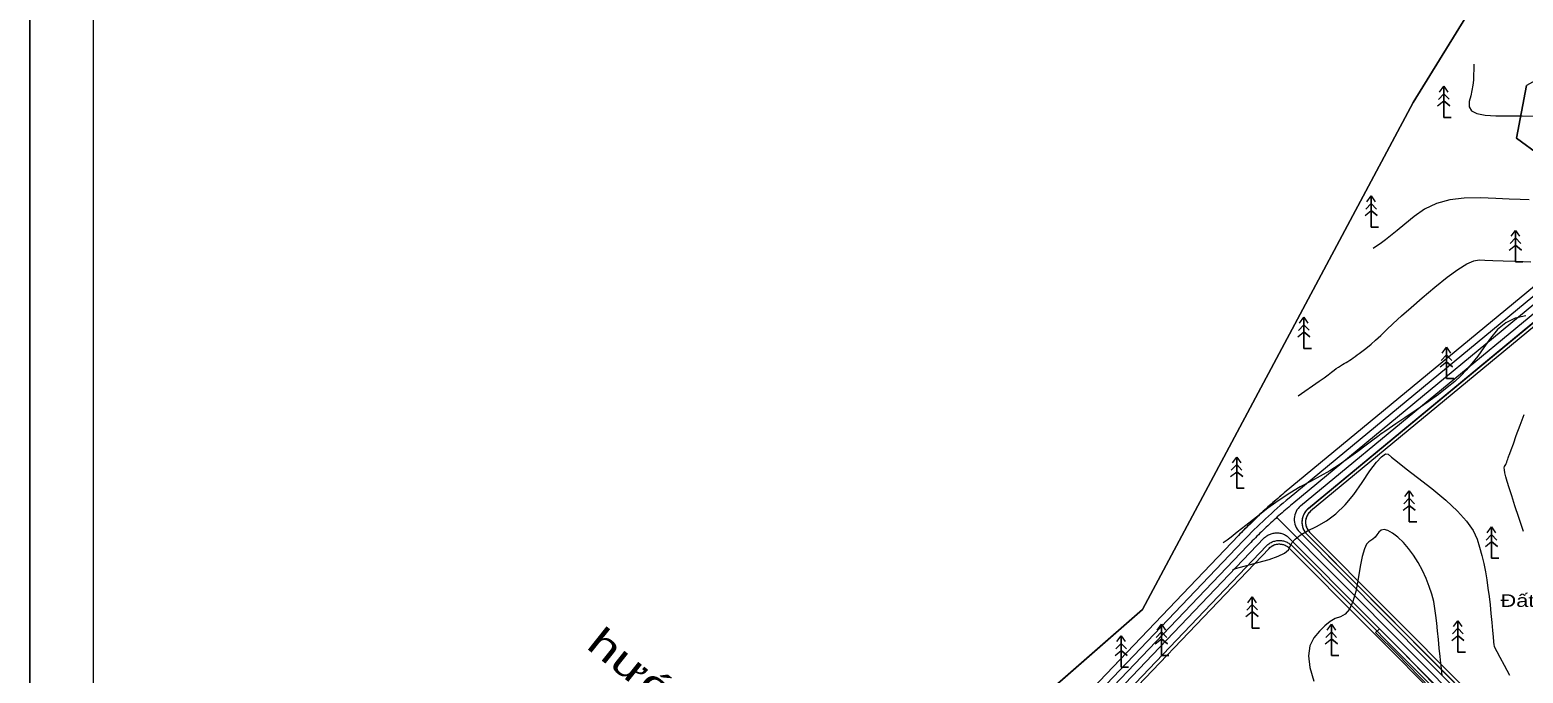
# Model space of a CAD drawing. Header units: metres. Extents: x 532950 to 537618, y 1849954 to 1853119.
# Drawn here: x 533349 to 534192, y 1851613 to 1851976 of the extents above; entities that cross this region are included whole.
import ezdxf

# ---------------------------------------------------------------- set-up
doc = ezdxf.new("R2010")
doc.units = ezdxf.units.M
doc.header["$LTSCALE"] = 3.1
for name, color, linetype, lineweight in [('11', 7, 'Continuous', 13), ('16', 7, 'Continuous', 13), ('29', 7, 'Continuous', 13), ('45', 7, 'Continuous', 13), ('46', 7, 'Continuous', 13), ('52', 7, 'Continuous', 13), ('53', 7, 'Continuous', 13), ('55', 7, 'Continuous', 13), ('58', 7, 'Continuous', 13), ('59', 7, 'Continuous', 13), ('60', 7, 'Continuous', 13)]:
    doc.layers.add(name, color=color, linetype=linetype, lineweight=lineweight)

msp = doc.modelspace()

# ---------------------------------------------------------------- linework, layer by layer
at = {"layer": '11'}
for points in [[(534248.25, 1851861.97), (534062.73, 1851708.69), (534061.79, 1851707.91), (534060.85, 1851707.13), (534059.92, 1851706.34), (534058.99, 1851705.55), (534058.06, 1851704.75), (534057.14, 1851703.96), (534056.21, 1851703.15), (534055.3, 1851702.35), (534054.38, 1851701.54), (534053.47, 1851700.72), (534052.56, 1851699.9), (534051.66, 1851699.08), (534050.76, 1851698.26), (534049.86, 1851697.43), (534048.97, 1851696.6), (534048.08, 1851695.76), (534047.19, 1851694.92), (534046.31, 1851694.08), (534045.43, 1851693.23), (534044.55, 1851692.38), (534043.67, 1851691.53), (534042.8, 1851690.67), (534041.94, 1851689.81), (534041.08, 1851688.95), (534040.22, 1851688.08), (534039.36, 1851687.21), (534038.51, 1851686.33), (534037.66, 1851685.45), (534036.81, 1851684.57), (533881.1, 1851521.47)], [(534514.83, 1851160.09), (534199.19, 1851553.82), (534053.21, 1851700.48)]]:
    msp.add_lwpolyline(points, dxfattribs=at)
at = {"layer": '29'}
for points in [[(534240.97, 1851843.31), (534072.31, 1851703.96), (534071.79, 1851703.49), (534071.31, 1851702.98), (534070.88, 1851702.43), (534070.5, 1851701.84), (534070.17, 1851701.22), (534069.9, 1851700.57), (534069.69, 1851699.91), (534069.53, 1851699.22), (534069.44, 1851698.53), (534069.4, 1851697.83), (534069.43, 1851697.13), (534069.52, 1851696.44), (534069.67, 1851695.75), (534069.88, 1851695.08), (534070.14, 1851694.44), (534070.46, 1851693.81), (534070.84, 1851693.22), (534071.26, 1851692.67), (534071.73, 1851692.15), (534204.61, 1851558.66)], [(534240.97, 1851843.31), (534072.31, 1851703.96), (534071.96, 1851703.66), (534071.64, 1851703.34), (534071.33, 1851703), (534071.04, 1851702.64), (534070.77, 1851702.27), (534070.53, 1851701.88), (534070.3, 1851701.48), (534070.1, 1851701.06), (534069.93, 1851700.64), (534069.78, 1851700.21), (534069.65, 1851699.77), (534069.55, 1851699.32), (534069.48, 1851698.87), (534069.43, 1851698.41), (534069.41, 1851697.95), (534069.41, 1851697.49), (534069.44, 1851697.04), (534069.5, 1851696.58), (534069.58, 1851696.13), (534069.69, 1851695.68), (534069.82, 1851695.24), (534069.98, 1851694.81), (534070.16, 1851694.39), (534070.37, 1851693.98), (534070.6, 1851693.59), (534070.85, 1851693.2), (534071.12, 1851692.83), (534071.42, 1851692.48), (534071.73, 1851692.15), (534204.61, 1851558.66)], [(533900.55, 1851527.72), (534048.8, 1851683.01), (534049.31, 1851683.5), (534049.86, 1851683.94), (534050.45, 1851684.33), (534051.08, 1851684.67), (534051.73, 1851684.96), (534052.4, 1851685.18), (534053.09, 1851685.34), (534053.79, 1851685.44), (534054.5, 1851685.48), (534055.21, 1851685.46), (534055.91, 1851685.37), (534056.61, 1851685.22), (534057.29, 1851685.01), (534057.94, 1851684.74), (534058.57, 1851684.42), (534059.17, 1851684.04), (534059.73, 1851683.61), (534060.26, 1851683.13), (534193.78, 1851548.98)], [(533900.55, 1851527.72), (534048.8, 1851683.01), (534049.11, 1851683.32), (534049.44, 1851683.61), (534049.79, 1851683.88), (534050.15, 1851684.14), (534050.52, 1851684.37), (534050.9, 1851684.58), (534051.3, 1851684.78), (534051.71, 1851684.95), (534052.12, 1851685.09), (534052.54, 1851685.22), (534052.97, 1851685.32), (534053.41, 1851685.4), (534053.84, 1851685.45), (534054.28, 1851685.48), (534054.72, 1851685.48), (534055.16, 1851685.46), (534055.6, 1851685.42), (534056.04, 1851685.35), (534056.47, 1851685.26), (534056.89, 1851685.14), (534057.31, 1851685), (534057.72, 1851684.84), (534058.12, 1851684.66), (534058.51, 1851684.45), (534058.89, 1851684.23), (534059.25, 1851683.98), (534059.6, 1851683.72), (534059.94, 1851683.43), (534060.26, 1851683.13), (534193.78, 1851548.98)]]:
    msp.add_lwpolyline(points, dxfattribs=at)
at = {"layer": '45'}
msp.add_lwpolyline([(534317.02, 1851941.62), (534341.97, 1851966.36), (534345.35, 1851988.6), (534345.65, 1852005.86), (534342.72, 1852019.6), (534343.77, 1852033.72), (534349.9, 1852051.97), (534351.37, 1852063.16), (534319.84, 1852064.29), (534287.39, 1852051.6), (534266.23, 1851993.79), (534232.37, 1851965.59), (534194.29, 1851944.44), (534188.64, 1851914.83), (534215.45, 1851895.09), (534256.36, 1851895.09), (534285.98, 1851920.47)], close=True, dxfattribs=at)
at = {"layer": '46'}
for points in [[(533871.83, 1851556.27), (533977.25, 1851648.42), (534130.25, 1851934.92), (534331.47, 1852261.17)], [(534194.29, 1851944.44), (534188.64, 1851914.83), (534215.45, 1851895.09)], [(534243.04, 1851867.72), (534057.44, 1851714.37), (534044.13, 1851702.7), (534031.52, 1851690.25), (533897.84, 1851550.22)]]:
    msp.add_lwpolyline(points, dxfattribs=at)
at = {"layer": '52'}
for p, q in [((534245.73, 1851864.75), (534060.17, 1851711.44)), ((534066.65, 1851707.07), (534239.59, 1851849.95)), ((534201.62, 1851555.99), (534065.93, 1851692.31)), ((534034.25, 1851687.32), (533886.46, 1851532.51))]:
    msp.add_line(p, q, dxfattribs=at)
msp.add_lwpolyline([(533893.02, 1851528.52), (534045.91, 1851688.67), (534046.3, 1851689.06), (534046.71, 1851689.42), (534047.14, 1851689.77), (534047.59, 1851690.08), (534048.06, 1851690.38), (534048.54, 1851690.64), (534049.04, 1851690.88), (534049.54, 1851691.1), (534050.06, 1851691.28), (534050.59, 1851691.43), (534051.13, 1851691.56), (534051.67, 1851691.66), (534052.22, 1851691.72), (534052.76, 1851691.76), (534053.31, 1851691.76), (534053.86, 1851691.74), (534054.41, 1851691.68), (534054.96, 1851691.6), (534055.49, 1851691.49), (534056.03, 1851691.34), (534056.55, 1851691.17), (534057.06, 1851690.97), (534057.56, 1851690.74), (534058.05, 1851690.48), (534058.52, 1851690.2), (534058.98, 1851689.89), (534059.41, 1851689.56), (534059.83, 1851689.2), (534060.23, 1851688.82), (534196.77, 1851551.65)], dxfattribs=at)
for centre, radius, end in [((534251.25, 1851480.17), 300, 136.32872), ((534073.02, 1851699.36), 10, 224.86779)]:
    msp.add_arc(centre, radius, 129.56342, end, dxfattribs=at)
at = {"layer": '53'}
for p, q in [((534071.03, 1851705.5), (534239.7, 1851844.85)), ((534203.11, 1851557.33), (534070.32, 1851690.74))]:
    msp.add_line(p, q, dxfattribs=at)
for points in [[(534243.04, 1851867.72), (534057.44, 1851714.37), (534056.5, 1851713.59), (534055.56, 1851712.81), (534054.63, 1851712.02), (534053.7, 1851711.23), (534052.77, 1851710.44), (534051.85, 1851709.64), (534050.93, 1851708.84), (534050.01, 1851708.03), (534049.09, 1851707.22), (534048.18, 1851706.41), (534047.28, 1851705.59), (534046.37, 1851704.77), (534045.47, 1851703.94), (534044.57, 1851703.11), (534043.68, 1851702.28), (534042.79, 1851701.44), (534041.9, 1851700.61), (534041.02, 1851699.76), (534040.14, 1851698.92), (534039.26, 1851698.07), (534038.39, 1851697.21), (534037.52, 1851696.35), (534036.65, 1851695.49), (534035.79, 1851694.63), (534034.93, 1851693.76), (534034.07, 1851692.89), (534033.22, 1851692.01), (534032.37, 1851691.14), (534031.52, 1851690.25), (533885.96, 1851537.78)], [(533899.11, 1851529.1), (534047.35, 1851684.39), (534047.74, 1851684.78), (534048.15, 1851685.14), (534048.59, 1851685.48), (534049.03, 1851685.8), (534049.5, 1851686.09), (534049.98, 1851686.36), (534050.48, 1851686.6), (534050.99, 1851686.81), (534051.5, 1851687), (534052.03, 1851687.15), (534052.57, 1851687.28), (534053.11, 1851687.37), (534053.66, 1851687.44), (534054.21, 1851687.48), (534054.76, 1851687.48), (534055.31, 1851687.46), (534055.85, 1851687.4), (534056.4, 1851687.32), (534056.94, 1851687.2), (534057.47, 1851687.06), (534057.99, 1851686.89), (534058.5, 1851686.68), (534059, 1851686.45), (534059.49, 1851686.2), (534059.96, 1851685.91), (534060.42, 1851685.61), (534060.85, 1851685.27), (534061.27, 1851684.92), (534061.67, 1851684.54), (534195.27, 1851550.32)], [(533899.11, 1851529.1), (534047.35, 1851684.39), (534047.74, 1851684.78), (534048.15, 1851685.14), (534048.59, 1851685.48), (534049.03, 1851685.8), (534049.5, 1851686.09), (534049.98, 1851686.36), (534050.48, 1851686.6), (534050.99, 1851686.81), (534051.5, 1851687), (534052.03, 1851687.15), (534052.57, 1851687.28), (534053.11, 1851687.37), (534053.66, 1851687.44), (534054.21, 1851687.48), (534054.76, 1851687.48), (534055.31, 1851687.46), (534055.85, 1851687.4), (534056.4, 1851687.32), (534056.94, 1851687.2), (534057.47, 1851687.06), (534057.99, 1851686.89), (534058.5, 1851686.68), (534059, 1851686.45), (534059.49, 1851686.2), (534059.96, 1851685.91), (534060.42, 1851685.61), (534060.85, 1851685.27), (534061.27, 1851684.92), (534061.67, 1851684.54), (534195.27, 1851550.32)]]:
    msp.add_lwpolyline(points, dxfattribs=at)
msp.add_arc((534077.4, 1851697.79), 10, 129.56342, 224.86779, dxfattribs=at)
at = {"layer": '55'}
for p, q in [((534147.52, 1851944.09), (534147.52, 1851926.42)), ((534144.04, 1851933.02), (534147.52, 1851935.8)), ((534144.46, 1851936.65), (534147.52, 1851939.85)), ((534150.5, 1851936.71), (534147.52, 1851939.85)), ((534150.93, 1851933.03), (534147.52, 1851935.8)), ((534147.52, 1851926.42), (534151.72, 1851926.42)), ((534103.46, 1851874.65), (534106.52, 1851877.85)), ((534106.52, 1851882.09), (534106.52, 1851864.42)), ((534109.5, 1851874.71), (534106.52, 1851877.85)), ((534103.04, 1851871.02), (534106.52, 1851873.8)), ((534109.93, 1851871.03), (534106.52, 1851873.8)), ((534106.52, 1851864.42), (534110.72, 1851864.42)), ((534184.96, 1851855.15), (534188.02, 1851858.35)), ((534188.02, 1851862.59), (534188.02, 1851844.92)), ((534191, 1851855.21), (534188.02, 1851858.35)), ((534184.54, 1851851.52), (534188.02, 1851854.3)), ((534191.43, 1851851.53), (534188.02, 1851854.3)), ((534188.02, 1851844.92), (534192.22, 1851844.92)), ((534065.46, 1851806.15), (534068.52, 1851809.35)), ((534068.52, 1851813.59), (534068.52, 1851795.92)), ((534071.5, 1851806.21), (534068.52, 1851809.35)), ((534065.04, 1851802.52), (534068.52, 1851805.3)), ((534071.93, 1851802.53), (534068.52, 1851805.3)), ((534068.52, 1851795.92), (534072.72, 1851795.92)), ((534145.96, 1851789.15), (534149.02, 1851792.35)), ((534149.02, 1851796.59), (534149.02, 1851778.92)), ((534152, 1851789.21), (534149.02, 1851792.35)), ((534145.54, 1851785.52), (534149.02, 1851788.3)), ((534152.43, 1851785.53), (534149.02, 1851788.3)), ((534149.02, 1851778.92), (534153.22, 1851778.92)), ((534030.52, 1851734.59), (534030.52, 1851716.92)), ((534027.04, 1851723.52), (534030.52, 1851726.3)), ((534027.46, 1851727.15), (534030.52, 1851730.35)), ((534033.5, 1851727.21), (534030.52, 1851730.35)), ((534033.93, 1851723.53), (534030.52, 1851726.3)), ((534030.52, 1851716.92), (534034.72, 1851716.92)), ((534128.02, 1851715.59), (534128.02, 1851697.92)), ((534124.54, 1851704.52), (534128.02, 1851707.3)), ((534124.96, 1851708.15), (534128.02, 1851711.35)), ((534131, 1851708.21), (534128.02, 1851711.35)), ((534131.43, 1851704.53), (534128.02, 1851707.3)), ((534128.02, 1851697.92), (534132.22, 1851697.92)), ((534171.46, 1851687.65), (534174.52, 1851690.85)), ((534174.52, 1851695.09), (534174.52, 1851677.42)), ((534177.5, 1851687.71), (534174.52, 1851690.85)), ((534171.04, 1851684.02), (534174.52, 1851686.8)), ((534177.93, 1851684.03), (534174.52, 1851686.8)), ((534174.52, 1851677.42), (534178.72, 1851677.42)), ((534039.25, 1851655.59), (534039.25, 1851637.92)), ((534035.77, 1851644.52), (534039.25, 1851647.3)), ((534036.19, 1851648.15), (534039.25, 1851651.34)), ((534042.23, 1851648.21), (534039.25, 1851651.34)), ((534042.66, 1851644.53), (534039.25, 1851647.3)), ((533988.02, 1851640.09), (533988.02, 1851622.42)), ((534084.02, 1851640.09), (534084.02, 1851622.42)), ((534155.52, 1851642.09), (534155.52, 1851624.42)), ((533965.25, 1851633.59), (533965.25, 1851615.92)), ((533984.54, 1851629.02), (533988.02, 1851631.8)), ((533984.96, 1851632.65), (533988.02, 1851635.85)), ((533991, 1851632.71), (533988.02, 1851635.85)), ((533991.43, 1851629.03), (533988.02, 1851631.8)), ((534039.25, 1851637.92), (534043.45, 1851637.92)), ((534080.54, 1851629.02), (534084.02, 1851631.8)), ((534080.96, 1851632.65), (534084.02, 1851635.85)), ((534087, 1851632.71), (534084.02, 1851635.85)), ((534087.43, 1851629.03), (534084.02, 1851631.8)), ((534152.04, 1851631.02), (534155.52, 1851633.8)), ((534152.46, 1851634.65), (534155.52, 1851637.85)), ((534158.5, 1851634.71), (534155.52, 1851637.85)), ((534158.93, 1851631.03), (534155.52, 1851633.8)), ((533961.77, 1851622.52), (533965.25, 1851625.3)), ((533962.19, 1851626.15), (533965.25, 1851629.34)), ((533968.23, 1851626.21), (533965.25, 1851629.34)), ((533968.66, 1851622.53), (533965.25, 1851625.3)), ((533988.02, 1851622.42), (533992.22, 1851622.42)), ((534084.02, 1851622.42), (534088.22, 1851622.42)), ((534139.79, 1851604.24), (534121.37, 1851623.2)), ((534155.52, 1851624.42), (534159.72, 1851624.42)), ((533965.25, 1851615.92), (533969.45, 1851615.92))]:
    msp.add_line(p, q, dxfattribs=at)
for points in [[(534164.54, 1851956.64), (534164.24, 1851947.47), (534163.92, 1851944.67), (534163.43, 1851941.73), (534162.76, 1851938.67), (534161.93, 1851935.47), (534161.79, 1851932.53), (534163.23, 1851930.26), (534166.25, 1851928.64), (534170.85, 1851927.69), (534177.02, 1851927.39), (534184.23, 1851927.4), (534191.91, 1851927.35), (534200.08, 1851927.25)], [(534145.09, 1851940.8), (534147.52, 1851944.09), (534149.79, 1851940.8)], [(534145.09, 1851940.8), (534147.52, 1851944.09), (534149.79, 1851940.8)], [(534151.72, 1851926.42), (534147.52, 1851926.42), (534147.52, 1851944.09)], [(534215.45, 1851895.09), (534188.64, 1851914.83), (534194.29, 1851944.44)], [(534144.04, 1851933.02), (534147.52, 1851935.8), (534150.93, 1851933.03)], [(534144.46, 1851936.65), (534147.52, 1851939.85), (534150.5, 1851936.71)], [(534103.46, 1851874.65), (534106.52, 1851877.85), (534109.5, 1851874.71)], [(534104.09, 1851878.8), (534106.52, 1851882.09), (534108.79, 1851878.8)], [(534104.09, 1851878.8), (534106.52, 1851882.09), (534108.79, 1851878.8)], [(534110.72, 1851864.42), (534106.52, 1851864.42), (534106.52, 1851882.09)], [(534195.71, 1851879.82), (534190.76, 1851880.03), (534184.52, 1851880.3), (534177, 1851880.63), (534168.2, 1851881.03), (534159.14, 1851880.94), (534150.88, 1851879.85), (534143.39, 1851877.74), (534136.69, 1851874.62), (534130.77, 1851870.49), (534125.61, 1851866.18), (534121.18, 1851862.55), (534117.5, 1851859.59), (534114.55, 1851857.29), (534112.33, 1851855.67), (534107.72, 1851852.44)], [(534103.04, 1851871.02), (534106.52, 1851873.8), (534109.93, 1851871.03)], [(534184.96, 1851855.15), (534188.02, 1851858.35), (534191, 1851855.21)], [(534185.59, 1851859.3), (534188.02, 1851862.59), (534190.29, 1851859.3)], [(534185.59, 1851859.3), (534188.02, 1851862.59), (534190.29, 1851859.3)], [(534192.22, 1851844.92), (534188.02, 1851844.92), (534188.02, 1851862.59)], [(534184.54, 1851851.52), (534188.02, 1851854.3), (534191.43, 1851851.53)], [(534065.34, 1851769.25), (534077.09, 1851777.46), (534079.86, 1851779.43), (534082.19, 1851781.12), (534084.09, 1851782.53), (534085.56, 1851783.66), (534086.79, 1851784.6), (534087.98, 1851785.45), (534089.12, 1851786.21), (534090.23, 1851786.88), (534091.3, 1851787.46), (534092.35, 1851788.01), (534093.37, 1851788.6), (534094.38, 1851789.24), (534095.38, 1851789.91), (534096.36, 1851790.63), (534097.39, 1851791.41), (534098.53, 1851792.26), (534099.8, 1851793.18), (534101.18, 1851794.18), (534102.67, 1851795.26), (534104.41, 1851796.6), (534106.53, 1851798.38), (534109.02, 1851800.62), (534111.89, 1851803.3), (534115.13, 1851806.44), (534118.97, 1851810.09), (534123.62, 1851814.34), (534129.09, 1851819.16), (534135.37, 1851824.58), (534142.47, 1851830.59), (534149.47, 1851836.24), (534155.48, 1851840.62), (534160.49, 1851843.71), (534164.49, 1851845.52), (534167.5, 1851846.05), (534170.67, 1851845.91), (534175.17, 1851845.72), (534181, 1851845.48), (534188.15, 1851845.19), (534196.64, 1851844.85)], [(534193.89, 1851814.32), (534187.9, 1851812.98), (534182.56, 1851810.42), (534177.88, 1851806.66), (534173.85, 1851801.7), (534170.22, 1851796.4), (534166.74, 1851791.62), (534163.39, 1851787.37), (534160.19, 1851783.65), (534157.14, 1851780.46), (534153.74, 1851777.35), (534149.53, 1851773.86), (534144.49, 1851770), (534138.64, 1851765.76), (534131.96, 1851761.16), (534125.54, 1851756.81), (534120.44, 1851753.35), (534116.66, 1851750.78), (534114.2, 1851749.11), (534113.07, 1851748.32), (534112.13, 1851747.63), (534110.25, 1851746.21), (534107.43, 1851744.08), (534103.68, 1851741.24), (534098.99, 1851737.67), (534093.79, 1851733.86), (534088.51, 1851730.27), (534083.14, 1851726.89), (534077.69, 1851723.74), (534072.15, 1851720.8), (534066.47, 1851717.73), (534060.57, 1851714.18), (534054.47, 1851710.15), (534048.15, 1851705.63), (534041.63, 1851700.62), (534035.62, 1851695.87), (534030.85, 1851692.11), (534027.33, 1851689.34), (534025.05, 1851687.56), (534024.01, 1851686.78), (534022.97, 1851686.05)], [(534065.46, 1851806.15), (534068.52, 1851809.35), (534071.5, 1851806.21)], [(534066.09, 1851810.3), (534068.52, 1851813.59), (534070.79, 1851810.3)], [(534066.09, 1851810.3), (534068.52, 1851813.59), (534070.79, 1851810.3)], [(534072.72, 1851795.92), (534068.52, 1851795.92), (534068.52, 1851813.59)], [(534065.04, 1851802.52), (534068.52, 1851805.3), (534071.93, 1851802.53)], [(534145.96, 1851789.15), (534149.02, 1851792.35), (534152, 1851789.21)], [(534146.59, 1851793.3), (534149.02, 1851796.59), (534151.29, 1851793.3)], [(534146.59, 1851793.3), (534149.02, 1851796.59), (534151.29, 1851793.3)], [(534153.22, 1851778.92), (534149.02, 1851778.92), (534149.02, 1851796.59)], [(534145.54, 1851785.52), (534149.02, 1851788.3), (534152.43, 1851785.53)], [(534189.92, 1851700.35), (534187.73, 1851707.04), (534185.9, 1851712.66), (534184.44, 1851717.21), (534183.36, 1851720.69), (534182.58, 1851723.39), (534182.05, 1851725.6), (534181.76, 1851727.31), (534181.71, 1851728.53), (534181.91, 1851729.25), (534182.23, 1851729.76), (534182.54, 1851730.35), (534182.84, 1851731.02), (534183.12, 1851731.77), (534183.4, 1851732.59), (534183.66, 1851733.41), (534183.89, 1851734.11), (534184.1, 1851734.71), (534184.28, 1851735.21), (534184.44, 1851735.6), (534184.8, 1851736.55), (534185.6, 1851738.72), (534186.83, 1851742.1), (534188.5, 1851746.7), (534190.61, 1851752.51), (534192.95, 1851758.69)], [(534028.09, 1851731.3), (534030.52, 1851734.59), (534032.79, 1851731.3)], [(534028.09, 1851731.3), (534030.52, 1851734.59), (534032.79, 1851731.3)], [(534028.38, 1851671.12), (534031.16, 1851671.96), (534036.18, 1851673.33), (534042.54, 1851674.94), (534048.88, 1851676.7), (534053.88, 1851678.5), (534057.53, 1851680.33), (534059.83, 1851682.2), (534060.78, 1851684.1), (534061.6, 1851686.1), (534063.5, 1851688.23), (534066.47, 1851690.49), (534070.51, 1851692.9), (534075.63, 1851695.44), (534081.2, 1851698.52), (534086.57, 1851702.54), (534091.74, 1851707.51), (534096.72, 1851713.43), (534101.51, 1851720.29), (534105.84, 1851726.79), (534109.47, 1851731.63), (534112.39, 1851734.8), (534114.59, 1851736.31), (534116.09, 1851736.16), (534117.99, 1851734.6), (534121.41, 1851731.88), (534126.33, 1851728), (534132.77, 1851722.96), (534140.72, 1851716.76), (534148.71, 1851710.2), (534155.26, 1851704.06), (534160.38, 1851698.36), (534164.07, 1851693.08), (534166.33, 1851688.23), (534167.78, 1851683.6), (534169.05, 1851678.98), (534170.16, 1851674.38), (534171.09, 1851669.79), (534171.85, 1851665.2), (534172.5, 1851660.58), (534173.1, 1851655.86), (534173.66, 1851651.05), (534174.18, 1851646.14), (534174.66, 1851641.15), (534175.07, 1851636.57), (534175.41, 1851632.95), (534175.67, 1851630.27), (534175.85, 1851628.55), (534175.95, 1851627.77), (534176.36, 1851626.87), (534177.43, 1851624.77), (534179.18, 1851621.48), (534181.59, 1851617), (534184.68, 1851611.33)], [(534034.72, 1851716.92), (534030.52, 1851716.92), (534030.52, 1851734.59)], [(534027.04, 1851723.52), (534030.52, 1851726.3), (534033.93, 1851723.53)], [(534027.46, 1851727.15), (534030.52, 1851730.35), (534033.5, 1851727.21)], [(534125.59, 1851712.3), (534128.02, 1851715.59), (534130.29, 1851712.3)], [(534125.59, 1851712.3), (534128.02, 1851715.59), (534130.29, 1851712.3)], [(534132.22, 1851697.92), (534128.02, 1851697.92), (534128.02, 1851715.59)], [(534124.54, 1851704.52), (534128.02, 1851707.3), (534131.43, 1851704.53)], [(534124.96, 1851708.15), (534128.02, 1851711.35), (534131, 1851708.21)], [(534192.48, 1851692.59), (534189.92, 1851700.35)], [(534146.7, 1851611.42), (534146.45, 1851612.83), (534146.16, 1851615.05), (534145.82, 1851618.09), (534145.44, 1851621.95), (534145, 1851626.63), (534144.54, 1851631.59), (534144.06, 1851636.31), (534143.57, 1851640.8), (534143.06, 1851645.05), (534142.53, 1851649.06), (534141.82, 1851653.03), (534140.76, 1851657.16), (534139.34, 1851661.46), (534137.56, 1851665.91), (534135.43, 1851670.53), (534133.03, 1851675.03), (534130.44, 1851679.16), (534127.66, 1851682.9), (534124.69, 1851686.26), (534121.54, 1851689.24), (534118.51, 1851691.59), (534115.92, 1851693.05), (534113.78, 1851693.64), (534112.08, 1851693.34), (534110.83, 1851692.17), (534109.77, 1851690.66), (534108.67, 1851689.35), (534107.53, 1851688.26), (534106.35, 1851687.37), (534105.12, 1851686.69), (534103.89, 1851685.39), (534102.67, 1851682.64), (534101.48, 1851678.44), (534100.3, 1851672.8), (534099.15, 1851665.7), (534097.83, 1851658.59), (534096.17, 1851652.9), (534094.17, 1851648.64), (534091.82, 1851645.79), (534089.12, 1851644.37), (534086.22, 1851643.32), (534083.28, 1851641.61), (534080.28, 1851639.23), (534077.24, 1851636.19), (534074.14, 1851632.48), (534071.81, 1851627.91), (534071.04, 1851622.3), (534071.83, 1851615.65), (534074.19, 1851607.97)], [(534171.46, 1851687.65), (534174.52, 1851690.85), (534177.5, 1851687.71)], [(534172.09, 1851691.8), (534174.52, 1851695.09), (534176.79, 1851691.8)], [(534172.09, 1851691.8), (534174.52, 1851695.09), (534176.79, 1851691.8)], [(534178.72, 1851677.42), (534174.52, 1851677.42), (534174.52, 1851695.09)], [(534171.04, 1851684.02), (534174.52, 1851686.8), (534177.93, 1851684.03)], [(534036.82, 1851652.3), (534039.25, 1851655.59), (534041.52, 1851652.3)], [(534036.82, 1851652.3), (534039.25, 1851655.59), (534041.52, 1851652.3)], [(534043.45, 1851637.92), (534039.25, 1851637.92), (534039.25, 1851655.59)], [(534035.77, 1851644.52), (534039.25, 1851647.3), (534042.66, 1851644.53)], [(534036.19, 1851648.15), (534039.25, 1851651.34), (534042.23, 1851648.21)], [(533985.59, 1851636.8), (533988.02, 1851640.09), (533990.29, 1851636.8)], [(533985.59, 1851636.8), (533988.02, 1851640.09), (533990.29, 1851636.8)], [(533992.22, 1851622.42), (533988.02, 1851622.42), (533988.02, 1851640.09)], [(534081.59, 1851636.8), (534084.02, 1851640.09), (534086.29, 1851636.8)], [(534081.59, 1851636.8), (534084.02, 1851640.09), (534086.29, 1851636.8)], [(534088.22, 1851622.42), (534084.02, 1851622.42), (534084.02, 1851640.09)], [(534153.09, 1851638.8), (534155.52, 1851642.09), (534157.79, 1851638.8)], [(534153.09, 1851638.8), (534155.52, 1851642.09), (534157.79, 1851638.8)], [(534159.72, 1851624.42), (534155.52, 1851624.42), (534155.52, 1851642.09)], [(533962.82, 1851630.3), (533965.25, 1851633.59), (533967.52, 1851630.3)], [(533962.82, 1851630.3), (533965.25, 1851633.59), (533967.52, 1851630.3)], [(533969.45, 1851615.92), (533965.25, 1851615.92), (533965.25, 1851633.59)], [(533984.54, 1851629.02), (533988.02, 1851631.8), (533991.43, 1851629.03)], [(533984.96, 1851632.65), (533988.02, 1851635.85), (533991, 1851632.71)], [(534080.54, 1851629.02), (534084.02, 1851631.8), (534087.43, 1851629.03)], [(534080.96, 1851632.65), (534084.02, 1851635.85), (534087, 1851632.71)], [(534196.45, 1851554.97), (534182.82, 1851567.82), (534169.18, 1851580.67), (534141.92, 1851606.36), (534132.71, 1851615.84), (534123.5, 1851625.31), (534111.13, 1851637.59), (534109.02, 1851635.46), (534121.37, 1851623.2), (534139.79, 1851604.24), (534167.53, 1851577.28), (534181.4, 1851563.8), (534195.27, 1851550.32)], [(534195.27, 1851550.32), (534139.79, 1851604.24), (534121.37, 1851623.2), (534109.02, 1851635.46)], [(534196.45, 1851554.97), (534141.92, 1851606.36), (534123.5, 1851625.31), (534111.13, 1851637.59)], [(534152.04, 1851631.02), (534155.52, 1851633.8), (534158.93, 1851631.03)], [(534152.46, 1851634.65), (534155.52, 1851637.85), (534158.5, 1851634.71)], [(533961.77, 1851622.52), (533965.25, 1851625.3), (533968.66, 1851622.53)], [(533962.19, 1851626.15), (533965.25, 1851629.34), (533968.23, 1851626.21)]]:
    msp.add_lwpolyline(points, dxfattribs=at)
at = {"layer": '58'}
for points in [[(533867.56, 1851553.31), (533871.83, 1851556.27), (533977.25, 1851648.42), (534130.25, 1851934.92), (534331.47, 1852261.17)], [(534194.29, 1851944.44), (534188.64, 1851914.83), (534215.45, 1851895.09)], [(534243.04, 1851867.72), (534057.44, 1851714.37), (534056.5, 1851713.59), (534055.56, 1851712.81), (534054.63, 1851712.02), (534053.7, 1851711.23), (534052.77, 1851710.44), (534051.85, 1851709.64), (534050.93, 1851708.84), (534050.01, 1851708.03), (534049.09, 1851707.22), (534048.18, 1851706.41), (534047.28, 1851705.59), (534046.37, 1851704.77), (534045.47, 1851703.94), (534044.57, 1851703.11), (534043.68, 1851702.28), (534042.79, 1851701.44), (534041.9, 1851700.61), (534041.02, 1851699.76), (534040.14, 1851698.92), (534039.26, 1851698.07), (534038.39, 1851697.21), (534037.52, 1851696.35), (534036.65, 1851695.49), (534035.79, 1851694.63), (534034.93, 1851693.76), (534034.07, 1851692.89), (534033.22, 1851692.01), (534032.37, 1851691.14), (534031.52, 1851690.25), (533897.84, 1851550.22)], [(534239.7, 1851844.85), (534071.03, 1851705.5), (534070.6, 1851705.12), (534070.19, 1851704.72), (534069.81, 1851704.3), (534069.45, 1851703.85), (534069.11, 1851703.39), (534068.81, 1851702.9), (534068.53, 1851702.4), (534068.28, 1851701.88), (534068.06, 1851701.35), (534067.87, 1851700.81), (534067.71, 1851700.26), (534067.59, 1851699.7), (534067.49, 1851699.13), (534067.43, 1851698.56), (534067.41, 1851697.99), (534067.41, 1851697.42), (534067.45, 1851696.85), (534067.52, 1851696.28), (534067.62, 1851695.71), (534067.76, 1851695.16), (534067.92, 1851694.61), (534068.12, 1851694.07), (534068.35, 1851693.54), (534068.61, 1851693.03), (534068.9, 1851692.53), (534069.21, 1851692.06), (534069.56, 1851691.6), (534069.92, 1851691.16), (534070.32, 1851690.74), (534203.11, 1851557.33)]]:
    msp.add_lwpolyline(points, dxfattribs=at)
msp.add_lwpolyline([(534317.02, 1851941.62), (534341.97, 1851966.36), (534345.22, 1851987.69), (534345.65, 1852005.86), (534342.72, 1852019.6), (534343.77, 1852033.72), (534349.9, 1852051.97), (534351.37, 1852063.16), (534319.84, 1852064.29), (534287.39, 1852051.6), (534266.23, 1851993.79), (534232.37, 1851965.59), (534194.29, 1851944.44), (534188.64, 1851914.83), (534215.45, 1851895.09), (534256.36, 1851895.09), (534285.98, 1851920.47)], close=True, dxfattribs=at)
at = {"layer": '59'}
for points in [[(537432.41, 1849953.71), (537432.41, 1852676.21), (533348.66, 1852676.21), (533348.66, 1849953.71)], [(533348.66, 1852676.21), (537432.41, 1852676.21), (537432.41, 1849953.71), (533348.66, 1849953.71)], [(533348.66, 1852676.21), (537432.41, 1852676.21), (537432.41, 1849953.71), (533348.66, 1849953.71)], [(533384.63, 1852640.25), (537396.45, 1852640.25), (537396.45, 1849989.67), (533384.63, 1849989.67)], [(533384.63, 1852640.25), (537396.45, 1852640.25), (537396.45, 1849989.67), (533384.63, 1849989.67)]]:
    msp.add_lwpolyline(points, close=True, dxfattribs=at)
at = {"layer": '60'}
msp.add_lwpolyline([(536154.15, 1851837.6), (534610.33, 1852284.53), (534600.32, 1852290.54), (534590.7, 1852288.94), (534492.17, 1852324.08), (534334.23, 1852264.06), (534331.47, 1852261.17), (534130.25, 1851934.92), (533977.25, 1851648.42), (533635.8, 1851349.93), (533873.15, 1850873.11), (533992.13, 1850668.54), (534105.12, 1850436.64), (534145.62, 1850408.51), (534298.25, 1850375.42), (534676.75, 1850366.42), (535302.13, 1850496.65), (535596.71, 1850749.44), (535598.07, 1850750.64), (535665.25, 1850813.42), (535773.25, 1850864.92), (535903.25, 1850946.42)], dxfattribs=at)

# ---------------------------------------------------------------- texts
at = {"layer": '16', "width": 1.4}
msp.add_text('hướng quy hoạch', height=16, rotation=321.508, dxfattribs=at).set_placement((533662.34, 1851627.06))
at = {"layer": '55', "width": 1.3}
msp.add_text('Đất trồng cà phê', height=7.122, dxfattribs=at).set_placement((534179.51, 1851649.92))

doc.saveas('drawing.dxf')
